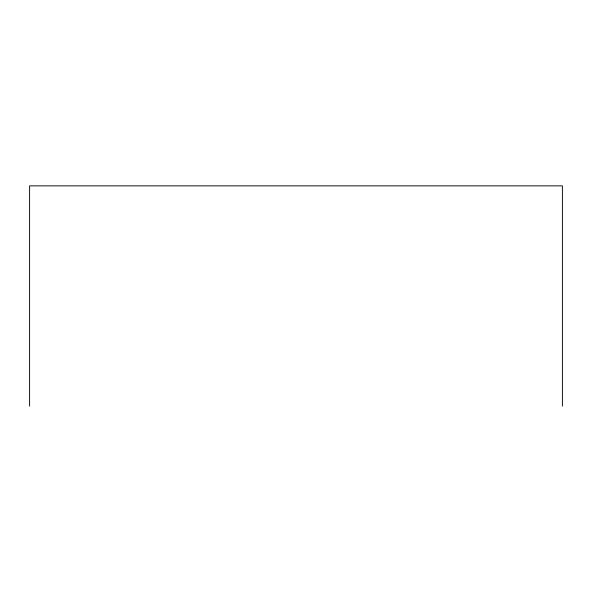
<?xml version="1.0" encoding="UTF-8"?>
<svg xmlns="http://www.w3.org/2000/svg" width="592" height="592" viewBox="0 0 592 592"><rect width="100%" height="100%" fill="white"/><g stroke="black" fill="none" stroke-linecap="round" stroke-linejoin="round"><path stroke-width="0.89" d="M562.4 406.142L562.4 185.858L29.6 185.858L29.6 406.142"/></g></svg>
